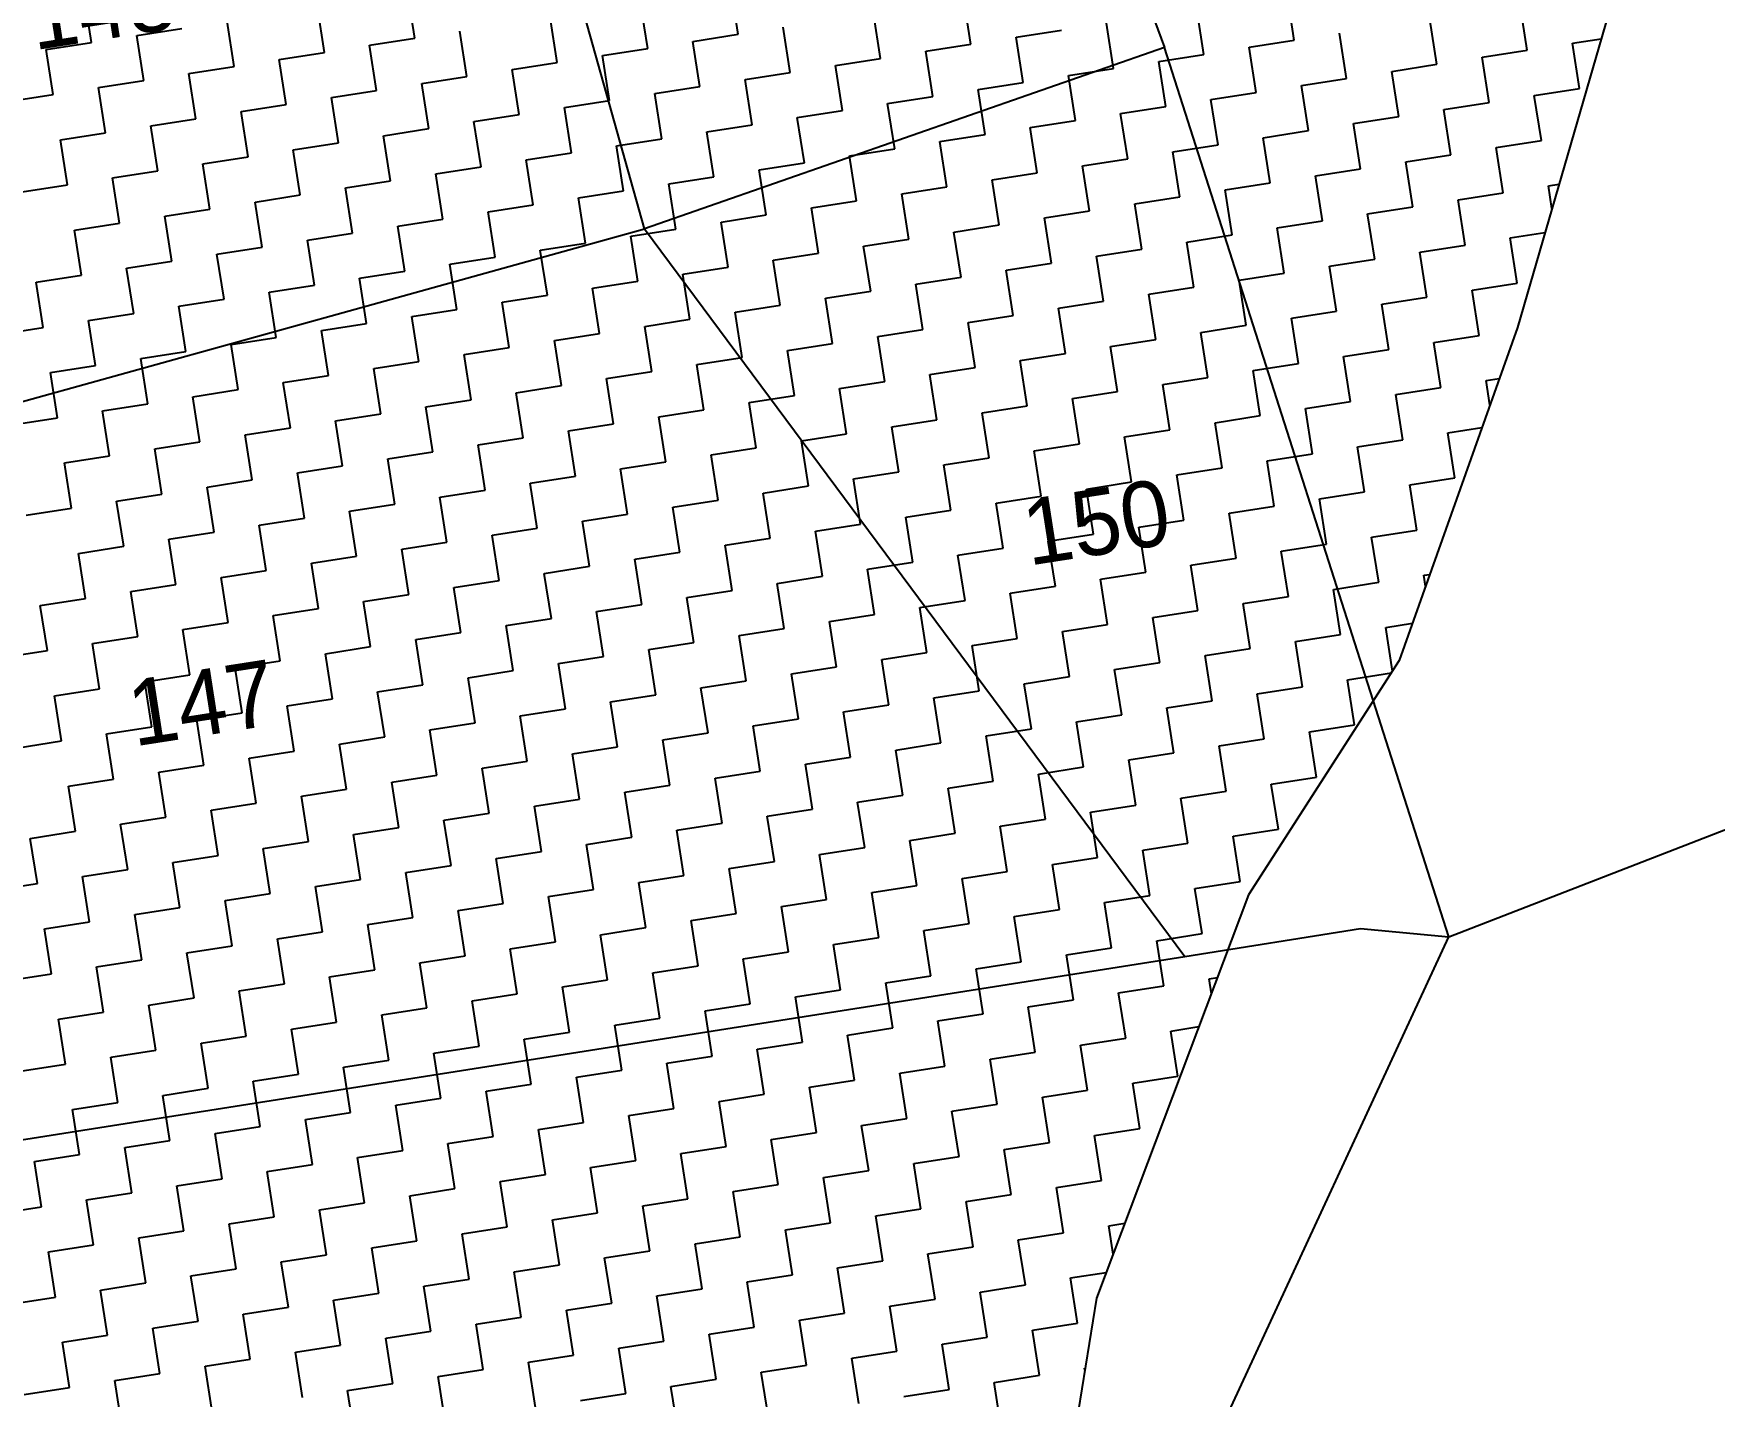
# Model space of a CAD drawing. Header units: metres. Extents: x 288488 to 290462, y 1999122 to 2001536.
# Drawn here: x 289454.1 to 289636.4, y 1999462 to 1999609.9 of the extents above; entities that cross this region are included whole.
import ezdxf
from ezdxf.enums import TextEntityAlignment as Align

# ---------------------------------------------------------------- set-up
doc = ezdxf.new("R2010")
doc.units = ezdxf.units.M
doc.header["$MEASUREMENT"] = 0
for name, color, linetype in [('POLY_HATCH', 12, 'Continuous'), ('POLY_PARCEL', 6, 'Continuous'), ('TEXT_PARCEL', 7, 'Continuous'), ('V_BOUND_LINE', 7, 'Continuous')]:
    doc.layers.add(name, color=color, linetype=linetype)
doc.styles.add('TEXT_MAP', font='')
doc.styles.get('TEXT_MAP').set_extended_font_data('Kruti Dev 050')

msp = doc.modelspace()

# ---------------------------------------------------------------- linework, layer by layer
at = {"layer": 'POLY_HATCH', "linetype": 'Continuous'}
for p, q in [((289530.52, 1999609.82), (289529.75, 1999614.72)), ((289460.38, 1999608.94), (289459.62, 1999613.84)), ((289485.65, 1999607.85), (289484.88, 1999612.75)), ((289495.45, 1999609.38), (289494.68, 1999614.28)), ((289520.71, 1999608.29), (289519.95, 1999613.19)), ((289555.78, 1999608.73), (289555.02, 1999613.63)), ((289590.85, 1999609.17), (289590.09, 1999614.07)), ((289616.12, 1999608.08), (289615.36, 1999612.98)), ((289475.84, 1999606.33), (289475.08, 1999611.23)), ((289510.91, 1999606.77), (289510.15, 1999611.67)), ((289545.98, 1999607.2), (289545.22, 1999612.11)), ((289571.25, 1999606.12), (289570.49, 1999611.02)), ((289581.05, 1999607.64), (289580.29, 1999612.54)), ((289606.32, 1999606.56), (289605.56, 1999611.46)), ((289465.28, 1999609.7), (289470.18, 1999610.46)), ((289466.04, 1999604.8), (289465.28, 1999609.7)), ((289490.55, 1999608.62), (289495.45, 1999609.38)), ((289501.11, 1999605.24), (289500.35, 1999610.14)), ((289525.62, 1999609.05), (289530.52, 1999609.82)), ((289536.18, 1999605.68), (289535.42, 1999610.58)), ((289560.68, 1999609.49), (289565.59, 1999610.26)), ((289561.45, 1999604.59), (289560.68, 1999609.49)), ((289585.95, 1999608.41), (289590.85, 1999609.17)), ((289596.52, 1999605.03), (289595.75, 1999609.93)), ((289621.02, 1999608.84), (289624.14, 1999609.33)), ((289455.48, 1999608.18), (289460.38, 1999608.94)), ((289456.24, 1999603.28), (289455.48, 1999608.18)), ((289480.74, 1999607.09), (289485.65, 1999607.85)), ((289491.31, 1999603.71), (289490.55, 1999608.62)), ((289515.81, 1999607.53), (289520.71, 1999608.29)), ((289516.58, 1999602.63), (289515.81, 1999607.53)), ((289526.38, 1999604.15), (289525.62, 1999609.05)), ((289550.88, 1999607.97), (289555.78, 1999608.73)), ((289551.65, 1999603.07), (289550.88, 1999607.97)), ((289576.15, 1999606.88), (289581.05, 1999607.64)), ((289586.72, 1999603.5), (289585.95, 1999608.41)), ((289611.22, 1999607.32), (289616.12, 1999608.08)), ((289611.98, 1999602.42), (289611.22, 1999607.32)), ((289621.78, 1999603.94), (289621.02, 1999608.84)), ((289470.94, 1999605.56), (289475.84, 1999606.33)), ((289471.71, 1999600.66), (289470.94, 1999605.56)), ((289481.51, 1999602.19), (289480.74, 1999607.09)), ((289506.01, 1999606), (289510.91, 1999606.77)), ((289506.77, 1999601.1), (289506.01, 1999606)), ((289531.28, 1999604.92), (289536.18, 1999605.68)), ((289541.08, 1999606.44), (289545.98, 1999607.2)), ((289541.84, 1999601.54), (289541.08, 1999606.44)), ((289566.35, 1999605.35), (289571.25, 1999606.12)), ((289576.91, 1999601.98), (289576.15, 1999606.88)), ((289601.42, 1999605.79), (289606.32, 1999606.56)), ((289602.18, 1999600.89), (289601.42, 1999605.79)), ((289461.14, 1999604.04), (289466.04, 1999604.8)), ((289461.9, 1999599.14), (289461.14, 1999604.04)), ((289486.41, 1999602.95), (289491.31, 1999603.71)), ((289496.21, 1999604.48), (289501.11, 1999605.24)), ((289496.97, 1999599.58), (289496.21, 1999604.48)), ((289521.48, 1999603.39), (289526.38, 1999604.15)), ((289532.04, 1999600.01), (289531.28, 1999604.92)), ((289556.55, 1999603.83), (289561.45, 1999604.59)), ((289557.31, 1999598.93), (289556.55, 1999603.83)), ((289567.11, 1999600.45), (289566.35, 1999605.35)), ((289591.62, 1999604.27), (289596.52, 1999605.03)), ((289592.38, 1999599.37), (289591.62, 1999604.27)), ((289616.88, 1999603.18), (289621.78, 1999603.94)), ((289451.34, 1999602.51), (289456.24, 1999603.28)), ((289476.61, 1999601.43), (289481.51, 1999602.19)), ((289487.17, 1999598.05), (289486.41, 1999602.95)), ((289511.68, 1999601.86), (289516.58, 1999602.63)), ((289512.44, 1999596.96), (289511.68, 1999601.86)), ((289522.24, 1999598.49), (289521.48, 1999603.39)), ((289546.74, 1999602.3), (289551.65, 1999603.07)), ((289547.51, 1999597.4), (289546.74, 1999602.3)), ((289572.01, 1999601.22), (289576.91, 1999601.98)), ((289581.81, 1999602.74), (289586.72, 1999603.5)), ((289582.58, 1999597.84), (289581.81, 1999602.74)), ((289607.08, 1999601.66), (289611.98, 1999602.42)), ((289617.65, 1999598.28), (289616.88, 1999603.18)), ((289466.8, 1999599.9), (289471.71, 1999600.66)), ((289477.37, 1999596.52), (289476.61, 1999601.43)), ((289501.87, 1999600.34), (289506.77, 1999601.1)), ((289502.64, 1999595.44), (289501.87, 1999600.34)), ((289527.14, 1999599.25), (289532.04, 1999600.01)), ((289536.94, 1999600.78), (289541.84, 1999601.54)), ((289537.71, 1999595.88), (289536.94, 1999600.78)), ((289562.21, 1999599.69), (289567.11, 1999600.45)), ((289572.78, 1999596.32), (289572.01, 1999601.22)), ((289597.28, 1999600.13), (289602.18, 1999600.89)), ((289598.04, 1999595.23), (289597.28, 1999600.13)), ((289607.84, 1999596.75), (289607.08, 1999601.66)), ((289457, 1999598.37), (289461.9, 1999599.14)), ((289457.77, 1999593.47), (289457, 1999598.37)), ((289467.57, 1999595), (289466.8, 1999599.9)), ((289492.07, 1999598.81), (289496.97, 1999599.58)), ((289492.83, 1999593.91), (289492.07, 1999598.81)), ((289517.34, 1999597.73), (289522.24, 1999598.49)), ((289527.9, 1999594.35), (289527.14, 1999599.25)), ((289552.41, 1999598.17), (289557.31, 1999598.93)), ((289553.17, 1999593.26), (289552.41, 1999598.17)), ((289562.97, 1999594.79), (289562.21, 1999599.69)), ((289587.48, 1999598.6), (289592.38, 1999599.37)), ((289588.24, 1999593.7), (289587.48, 1999598.6)), ((289612.75, 1999597.52), (289617.65, 1999598.28)), ((289472.47, 1999595.76), (289477.37, 1999596.52)), ((289482.27, 1999597.29), (289487.17, 1999598.05)), ((289483.03, 1999592.39), (289482.27, 1999597.29)), ((289507.54, 1999596.2), (289512.44, 1999596.96)), ((289518.1, 1999592.83), (289517.34, 1999597.73)), ((289542.61, 1999596.64), (289547.51, 1999597.4)), ((289543.37, 1999591.74), (289542.61, 1999596.64)), ((289577.68, 1999597.08), (289582.58, 1999597.84)), ((289578.44, 1999592.18), (289577.68, 1999597.08)), ((289602.94, 1999595.99), (289607.84, 1999596.75)), ((289613.51, 1999592.62), (289612.75, 1999597.52)), ((289462.67, 1999594.24), (289467.57, 1999595)), ((289473.23, 1999590.86), (289472.47, 1999595.76)), ((289497.74, 1999594.68), (289502.64, 1999595.44)), ((289498.5, 1999589.77), (289497.74, 1999594.68)), ((289508.3, 1999591.3), (289507.54, 1999596.2)), ((289532.81, 1999595.11), (289537.71, 1999595.88)), ((289533.57, 1999590.21), (289532.81, 1999595.11)), ((289558.07, 1999594.03), (289562.97, 1999594.79)), ((289567.87, 1999595.55), (289572.78, 1999596.32)), ((289568.64, 1999590.65), (289567.87, 1999595.55)), ((289593.14, 1999594.47), (289598.04, 1999595.23)), ((289603.71, 1999591.09), (289602.94, 1999595.99)), ((289452.86, 1999592.71), (289457.77, 1999593.47)), ((289463.43, 1999589.34), (289462.67, 1999594.24)), ((289487.93, 1999593.15), (289492.83, 1999593.91)), ((289488.7, 1999588.25), (289487.93, 1999593.15)), ((289513.2, 1999592.06), (289518.1, 1999592.83)), ((289523, 1999593.59), (289527.9, 1999594.35)), ((289523.77, 1999588.69), (289523, 1999593.59)), ((289548.27, 1999592.5), (289553.17, 1999593.26)), ((289558.84, 1999589.13), (289558.07, 1999594.03)), ((289583.34, 1999592.94), (289588.24, 1999593.7)), ((289584.1, 1999588.04), (289583.34, 1999592.94)), ((289593.9, 1999589.57), (289593.14, 1999594.47)), ((289618.41, 1999593.38), (289619.56, 1999593.56)), ((289618.79, 1999590.9), (289618.41, 1999593.38)), ((289468.33, 1999590.1), (289473.23, 1999590.86)), ((289478.13, 1999591.62), (289483.03, 1999592.39)), ((289478.89, 1999586.72), (289478.13, 1999591.62)), ((289503.4, 1999590.54), (289508.3, 1999591.3)), ((289513.96, 1999587.16), (289513.2, 1999592.06)), ((289538.47, 1999590.98), (289543.37, 1999591.74)), ((289539.23, 1999586.08), (289538.47, 1999590.98)), ((289549.03, 1999587.6), (289548.27, 1999592.5)), ((289573.54, 1999591.41), (289578.44, 1999592.18)), ((289574.3, 1999586.51), (289573.54, 1999591.41)), ((289598.81, 1999590.33), (289603.71, 1999591.09)), ((289608.61, 1999591.85), (289613.51, 1999592.62)), ((289609.37, 1999586.95), (289608.61, 1999591.85)), ((289458.53, 1999588.57), (289463.43, 1999589.34)), ((289469.09, 1999585.2), (289468.33, 1999590.1)), ((289493.6, 1999589.01), (289498.5, 1999589.77)), ((289504.16, 1999585.64), (289503.4, 1999590.54)), ((289528.67, 1999589.45), (289533.57, 1999590.21)), ((289529.43, 1999584.55), (289528.67, 1999589.45)), ((289553.93, 1999588.36), (289558.84, 1999589.13)), ((289563.74, 1999589.89), (289568.64, 1999590.65)), ((289564.5, 1999584.99), (289563.74, 1999589.89)), ((289589, 1999588.8), (289593.9, 1999589.57)), ((289599.57, 1999585.43), (289598.81, 1999590.33)), ((289459.29, 1999583.67), (289458.53, 1999588.57)), ((289483.8, 1999587.49), (289488.7, 1999588.25)), ((289484.56, 1999582.59), (289483.8, 1999587.49)), ((289494.36, 1999584.11), (289493.6, 1999589.01)), ((289518.87, 1999587.92), (289523.77, 1999588.69)), ((289519.63, 1999583.02), (289518.87, 1999587.92)), ((289544.13, 1999586.84), (289549.03, 1999587.6)), ((289554.7, 1999583.46), (289553.93, 1999588.36)), ((289579.2, 1999587.28), (289584.1, 1999588.04)), ((289579.96, 1999582.38), (289579.2, 1999587.28)), ((289589.77, 1999583.9), (289589, 1999588.8)), ((289614.27, 1999587.72), (289618.04, 1999588.3)), ((289615.03, 1999582.81), (289614.27, 1999587.72)), ((289473.99, 1999585.96), (289478.89, 1999586.72)), ((289474.76, 1999581.06), (289473.99, 1999585.96)), ((289499.26, 1999584.87), (289504.16, 1999585.64)), ((289509.06, 1999586.4), (289513.96, 1999587.16)), ((289509.83, 1999581.5), (289509.06, 1999586.4)), ((289534.33, 1999585.31), (289539.23, 1999586.08)), ((289544.9, 1999581.94), (289544.13, 1999586.84)), ((289569.4, 1999585.75), (289574.3, 1999586.51)), ((289570.16, 1999580.85), (289569.4, 1999585.75)), ((289594.67, 1999584.66), (289599.57, 1999585.43)), ((289604.47, 1999586.19), (289609.37, 1999586.95)), ((289605.23, 1999581.29), (289604.47, 1999586.19)), ((289454.39, 1999582.91), (289459.29, 1999583.67)), ((289464.19, 1999584.43), (289469.09, 1999585.2)), ((289464.96, 1999579.53), (289464.19, 1999584.43)), ((289489.46, 1999583.35), (289494.36, 1999584.11)), ((289500.02, 1999579.97), (289499.26, 1999584.87)), ((289524.53, 1999583.79), (289529.43, 1999584.55)), ((289525.29, 1999578.89), (289524.53, 1999583.79)), ((289535.09, 1999580.41), (289534.33, 1999585.31)), ((289559.6, 1999584.23), (289564.5, 1999584.99)), ((289560.36, 1999579.32), (289559.6, 1999584.23)), ((289584.87, 1999583.14), (289589.77, 1999583.9)), ((289595.43, 1999579.76), (289594.67, 1999584.66)), ((289455.15, 1999578.01), (289454.39, 1999582.91)), ((289479.66, 1999581.82), (289484.56, 1999582.59)), ((289480.42, 1999576.92), (289479.66, 1999581.82)), ((289490.22, 1999578.45), (289489.46, 1999583.35)), ((289514.73, 1999582.26), (289519.63, 1999583.02)), ((289515.49, 1999577.36), (289514.73, 1999582.26)), ((289539.99, 1999581.17), (289544.9, 1999581.94)), ((289549.8, 1999582.7), (289554.7, 1999583.46)), ((289550.56, 1999577.8), (289549.8, 1999582.7)), ((289575.06, 1999581.61), (289579.96, 1999582.38)), ((289585.63, 1999578.24), (289584.87, 1999583.14)), ((289610.13, 1999582.05), (289615.03, 1999582.81)), ((289610.9, 1999577.15), (289610.13, 1999582.05)), ((289469.86, 1999580.3), (289474.76, 1999581.06)), ((289470.62, 1999575.4), (289469.86, 1999580.3)), ((289495.12, 1999579.21), (289500.02, 1999579.97)), ((289504.93, 1999580.74), (289509.83, 1999581.5)), ((289505.69, 1999575.83), (289504.93, 1999580.74)), ((289530.19, 1999579.65), (289535.09, 1999580.41)), ((289540.76, 1999576.27), (289539.99, 1999581.17)), ((289565.26, 1999580.09), (289570.16, 1999580.85)), ((289566.02, 1999575.19), (289565.26, 1999580.09)), ((289575.83, 1999576.71), (289575.06, 1999581.61)), ((289600.33, 1999580.53), (289605.23, 1999581.29)), ((289601.09, 1999575.63), (289600.33, 1999580.53)), ((289460.05, 1999578.77), (289464.96, 1999579.53)), ((289460.82, 1999573.87), (289460.05, 1999578.77)), ((289485.32, 1999577.68), (289490.22, 1999578.45)), ((289495.89, 1999574.31), (289495.12, 1999579.21)), ((289520.39, 1999578.12), (289525.29, 1999578.89)), ((289521.15, 1999573.22), (289520.39, 1999578.12)), ((289530.96, 1999574.75), (289530.19, 1999579.65)), ((289555.46, 1999578.56), (289560.36, 1999579.32)), ((289556.22, 1999573.66), (289555.46, 1999578.56)), ((289580.73, 1999577.47), (289585.63, 1999578.24)), ((289590.53, 1999579), (289595.43, 1999579.76)), ((289591.29, 1999574.1), (289590.53, 1999579)), ((289450.25, 1999577.25), (289455.15, 1999578.01)), ((289475.52, 1999576.16), (289480.42, 1999576.92)), ((289486.08, 1999572.78), (289485.32, 1999577.68)), ((289510.59, 1999576.6), (289515.49, 1999577.36)), ((289511.35, 1999571.7), (289510.59, 1999576.6)), ((289535.86, 1999575.51), (289540.76, 1999576.27)), ((289545.66, 1999577.04), (289550.56, 1999577.8)), ((289546.42, 1999572.14), (289545.66, 1999577.04)), ((289570.93, 1999575.95), (289575.83, 1999576.71)), ((289581.49, 1999572.57), (289580.73, 1999577.47)), ((289605.99, 1999576.39), (289610.9, 1999577.15)), ((289606.76, 1999571.49), (289605.99, 1999576.39)), ((289465.72, 1999574.63), (289470.62, 1999575.4)), ((289466.48, 1999569.73), (289465.72, 1999574.63)), ((289476.28, 1999571.26), (289475.52, 1999576.16)), ((289500.79, 1999575.07), (289505.69, 1999575.83)), ((289501.55, 1999570.17), (289500.79, 1999575.07)), ((289526.05, 1999573.98), (289530.96, 1999574.75)), ((289536.62, 1999570.61), (289535.86, 1999575.51)), ((289561.12, 1999574.42), (289566.02, 1999575.19)), ((289571.69, 1999571.05), (289570.93, 1999575.95)), ((289596.19, 1999574.86), (289601.09, 1999575.63)), ((289596.96, 1999569.96), (289596.19, 1999574.86)), ((289455.92, 1999573.11), (289460.82, 1999573.87)), ((289456.68, 1999568.21), (289455.92, 1999573.11)), ((289481.18, 1999572.02), (289486.08, 1999572.78)), ((289490.99, 1999573.55), (289495.89, 1999574.31)), ((289491.75, 1999568.65), (289490.99, 1999573.55)), ((289516.25, 1999572.46), (289521.15, 1999573.22)), ((289526.82, 1999569.08), (289526.05, 1999573.98)), ((289551.32, 1999572.9), (289556.22, 1999573.66)), ((289552.08, 1999568), (289551.32, 1999572.9)), ((289561.89, 1999569.52), (289561.12, 1999574.42)), ((289586.39, 1999573.34), (289591.29, 1999574.1)), ((289587.15, 1999568.44), (289586.39, 1999573.34)), ((289471.38, 1999570.49), (289476.28, 1999571.26)), ((289481.95, 1999567.12), (289481.18, 1999572.02)), ((289506.45, 1999570.93), (289511.35, 1999571.7)), ((289507.21, 1999566.03), (289506.45, 1999570.93)), ((289517.02, 1999567.56), (289516.25, 1999572.46)), ((289541.52, 1999571.37), (289546.42, 1999572.14)), ((289542.28, 1999566.47), (289541.52, 1999571.37)), ((289566.79, 1999570.29), (289571.69, 1999571.05)), ((289576.59, 1999571.81), (289581.49, 1999572.57)), ((289577.35, 1999566.91), (289576.59, 1999571.81)), ((289601.86, 1999570.72), (289606.76, 1999571.49)), ((289611.66, 1999572.25), (289613.09, 1999572.47)), ((289612.07, 1999569.6), (289611.66, 1999572.25)), ((289461.58, 1999568.97), (289466.48, 1999569.73)), ((289472.14, 1999565.59), (289471.38, 1999570.49)), ((289496.65, 1999569.41), (289501.55, 1999570.17)), ((289497.41, 1999564.51), (289496.65, 1999569.41)), ((289521.92, 1999568.32), (289526.82, 1999569.08)), ((289531.72, 1999569.85), (289536.62, 1999570.61)), ((289532.48, 1999564.95), (289531.72, 1999569.85)), ((289556.99, 1999568.76), (289561.89, 1999569.52)), ((289567.55, 1999565.38), (289566.79, 1999570.29)), ((289592.05, 1999569.2), (289596.96, 1999569.96)), ((289592.82, 1999564.3), (289592.05, 1999569.2)), ((289602.62, 1999565.82), (289601.86, 1999570.72)), ((289451.78, 1999567.44), (289456.68, 1999568.21)), ((289462.34, 1999564.07), (289461.58, 1999568.97)), ((289486.85, 1999567.88), (289491.75, 1999568.65)), ((289487.61, 1999562.98), (289486.85, 1999567.88)), ((289512.11, 1999566.8), (289517.02, 1999567.56)), ((289522.68, 1999563.42), (289521.92, 1999568.32)), ((289547.18, 1999567.23), (289552.08, 1999568)), ((289547.95, 1999562.33), (289547.18, 1999567.23)), ((289557.75, 1999563.86), (289556.99, 1999568.76)), ((289582.25, 1999567.67), (289587.15, 1999568.44)), ((289583.02, 1999562.77), (289582.25, 1999567.67)), ((289607.52, 1999566.59), (289611.21, 1999567.16)), ((289467.24, 1999564.83), (289472.14, 1999565.59)), ((289477.05, 1999566.36), (289481.95, 1999567.12)), ((289477.81, 1999561.46), (289477.05, 1999566.36)), ((289502.31, 1999565.27), (289507.21, 1999566.03)), ((289512.88, 1999561.89), (289512.11, 1999566.8)), ((289537.38, 1999565.71), (289542.28, 1999566.47)), ((289538.14, 1999560.81), (289537.38, 1999565.71)), ((289562.65, 1999564.62), (289567.55, 1999565.38)), ((289572.45, 1999566.15), (289577.35, 1999566.91)), ((289573.21, 1999561.25), (289572.45, 1999566.15)), ((289597.72, 1999565.06), (289602.62, 1999565.82)), ((289608.28, 1999561.69), (289607.52, 1999566.59)), ((289457.44, 1999563.31), (289462.34, 1999564.07)), ((289468.01, 1999559.93), (289467.24, 1999564.83)), ((289492.51, 1999563.74), (289497.41, 1999564.51)), ((289493.27, 1999558.84), (289492.51, 1999563.74)), ((289503.08, 1999560.37), (289502.31, 1999565.27)), ((289527.58, 1999564.18), (289532.48, 1999564.95)), ((289528.34, 1999559.28), (289527.58, 1999564.18)), ((289552.85, 1999563.1), (289557.75, 1999563.86)), ((289563.41, 1999559.72), (289562.65, 1999564.62)), ((289587.92, 1999563.53), (289592.82, 1999564.3)), ((289588.68, 1999558.63), (289587.92, 1999563.53)), ((289598.48, 1999560.16), (289597.72, 1999565.06)), ((289458.2, 1999558.4), (289457.44, 1999563.31)), ((289482.71, 1999562.22), (289487.61, 1999562.98)), ((289483.47, 1999557.32), (289482.71, 1999562.22)), ((289507.98, 1999561.13), (289512.88, 1999561.89)), ((289517.78, 1999562.66), (289522.68, 1999563.42)), ((289518.54, 1999557.76), (289517.78, 1999562.66)), ((289543.05, 1999561.57), (289547.95, 1999562.33)), ((289553.61, 1999558.2), (289552.85, 1999563.1)), ((289578.11, 1999562.01), (289583.02, 1999562.77)), ((289578.88, 1999557.11), (289578.11, 1999562.01)), ((289463.11, 1999559.17), (289468.01, 1999559.93)), ((289472.91, 1999560.69), (289477.81, 1999561.46)), ((289473.67, 1999555.79), (289472.91, 1999560.69)), ((289498.17, 1999559.61), (289503.08, 1999560.37)), ((289508.74, 1999556.23), (289507.98, 1999561.13)), ((289533.24, 1999560.04), (289538.14, 1999560.81)), ((289534.01, 1999555.14), (289533.24, 1999560.04)), ((289543.81, 1999556.67), (289543.05, 1999561.57)), ((289568.31, 1999560.48), (289573.21, 1999561.25)), ((289569.08, 1999555.58), (289568.31, 1999560.48)), ((289593.58, 1999559.4), (289598.48, 1999560.16)), ((289603.38, 1999560.92), (289608.28, 1999561.69)), ((289604.15, 1999556.02), (289603.38, 1999560.92)), ((289453.3, 1999557.64), (289458.2, 1999558.4)), ((289463.87, 1999554.27), (289463.11, 1999559.17)), ((289488.37, 1999558.08), (289493.27, 1999558.84)), ((289489.14, 1999553.18), (289488.37, 1999558.08)), ((289498.94, 1999554.71), (289498.17, 1999559.61)), ((289523.44, 1999558.52), (289528.34, 1999559.28)), ((289524.2, 1999553.62), (289523.44, 1999558.52)), ((289548.71, 1999557.43), (289553.61, 1999558.2)), ((289558.51, 1999558.96), (289563.41, 1999559.72)), ((289559.27, 1999554.06), (289558.51, 1999558.96)), ((289583.78, 1999557.87), (289588.68, 1999558.63)), ((289594.34, 1999554.5), (289593.58, 1999559.4)), ((289478.57, 1999556.55), (289483.47, 1999557.32)), ((289479.33, 1999551.65), (289478.57, 1999556.55)), ((289503.84, 1999555.47), (289508.74, 1999556.23)), ((289513.64, 1999556.99), (289518.54, 1999557.76)), ((289514.4, 1999552.09), (289513.64, 1999556.99)), ((289538.91, 1999555.91), (289543.81, 1999556.67)), ((289549.47, 1999552.53), (289548.71, 1999557.43)), ((289573.98, 1999556.35), (289578.88, 1999557.11)), ((289574.74, 1999551.44), (289573.98, 1999556.35)), ((289584.54, 1999552.97), (289583.78, 1999557.87)), ((289468.77, 1999555.03), (289473.67, 1999555.79)), ((289469.53, 1999550.13), (289468.77, 1999555.03)), ((289494.04, 1999553.94), (289498.94, 1999554.71)), ((289504.6, 1999550.57), (289503.84, 1999555.47)), ((289529.11, 1999554.38), (289534.01, 1999555.14)), ((289539.67, 1999551.01), (289538.91, 1999555.91)), ((289564.17, 1999554.82), (289569.08, 1999555.58)), ((289564.94, 1999549.92), (289564.17, 1999554.82)), ((289589.44, 1999553.73), (289594.34, 1999554.5)), ((289599.24, 1999555.26), (289604.15, 1999556.02)), ((289600.01, 1999550.36), (289599.24, 1999555.26)), ((289458.97, 1999553.5), (289463.87, 1999554.27)), ((289459.73, 1999548.6), (289458.97, 1999553.5)), ((289484.23, 1999552.42), (289489.14, 1999553.18)), ((289494.8, 1999549.04), (289494.04, 1999553.94)), ((289519.3, 1999552.86), (289524.2, 1999553.62)), ((289520.07, 1999547.95), (289519.3, 1999552.86)), ((289529.87, 1999549.48), (289529.11, 1999554.38)), ((289554.37, 1999553.29), (289559.27, 1999554.06)), ((289555.14, 1999548.39), (289554.37, 1999553.29)), ((289579.64, 1999552.21), (289584.54, 1999552.97)), ((289590.21, 1999548.83), (289589.44, 1999553.73)), ((289474.43, 1999550.89), (289479.33, 1999551.65)), ((289475.2, 1999545.99), (289474.43, 1999550.89)), ((289485, 1999547.52), (289484.23, 1999552.42)), ((289509.5, 1999551.33), (289514.4, 1999552.09)), ((289510.26, 1999546.43), (289509.5, 1999551.33)), ((289534.77, 1999550.24), (289539.67, 1999551.01)), ((289544.57, 1999551.77), (289549.47, 1999552.53)), ((289545.33, 1999546.87), (289544.57, 1999551.77)), ((289569.84, 1999550.68), (289574.74, 1999551.44)), ((289580.4, 1999547.31), (289579.64, 1999552.21)), ((289604.91, 1999551.12), (289605.55, 1999551.22)), ((289605.09, 1999549.92), (289604.91, 1999551.12)), ((289464.63, 1999549.37), (289469.53, 1999550.13)), ((289465.39, 1999544.46), (289464.63, 1999549.37)), ((289489.9, 1999548.28), (289494.8, 1999549.04)), ((289499.7, 1999549.8), (289504.6, 1999550.57)), ((289500.46, 1999544.9), (289499.7, 1999549.8)), ((289524.97, 1999548.72), (289529.87, 1999549.48)), ((289535.53, 1999545.34), (289534.77, 1999550.24)), ((289560.04, 1999549.16), (289564.94, 1999549.92)), ((289560.8, 1999544.26), (289560.04, 1999549.16)), ((289570.6, 1999545.78), (289569.84, 1999550.68)), ((289595.11, 1999549.59), (289600.01, 1999550.36)), ((289595.87, 1999544.69), (289595.11, 1999549.59)), ((289454.83, 1999547.84), (289459.73, 1999548.6)), ((289455.59, 1999542.94), (289454.83, 1999547.84)), ((289480.1, 1999546.75), (289485, 1999547.52)), ((289490.66, 1999543.38), (289489.9, 1999548.28)), ((289515.17, 1999547.19), (289520.07, 1999547.95)), ((289515.93, 1999542.29), (289515.17, 1999547.19)), ((289525.73, 1999543.82), (289524.97, 1999548.72)), ((289550.23, 1999547.63), (289555.14, 1999548.39)), ((289551, 1999542.73), (289550.23, 1999547.63)), ((289575.5, 1999546.54), (289580.4, 1999547.31)), ((289585.3, 1999548.07), (289590.21, 1999548.83)), ((289586.07, 1999543.17), (289585.3, 1999548.07)), ((289470.29, 1999545.23), (289475.2, 1999545.99)), ((289480.86, 1999541.85), (289480.1, 1999546.75)), ((289505.36, 1999545.67), (289510.26, 1999546.43)), ((289506.13, 1999540.77), (289505.36, 1999545.67)), ((289530.63, 1999544.58), (289535.53, 1999545.34)), ((289540.43, 1999546.1), (289545.33, 1999546.87)), ((289541.2, 1999541.2), (289540.43, 1999546.1)), ((289565.7, 1999545.02), (289570.6, 1999545.78)), ((289576.27, 1999541.64), (289575.5, 1999546.54)), ((289600.77, 1999545.46), (289603.67, 1999545.91)), ((289601.51, 1999540.73), (289600.77, 1999545.46)), ((289460.49, 1999543.7), (289465.39, 1999544.46)), ((289461.26, 1999538.8), (289460.49, 1999543.7)), ((289471.06, 1999540.33), (289470.29, 1999545.23)), ((289495.56, 1999544.14), (289500.46, 1999544.9)), ((289496.32, 1999539.24), (289495.56, 1999544.14)), ((289520.83, 1999543.05), (289525.73, 1999543.82)), ((289531.39, 1999539.68), (289530.63, 1999544.58)), ((289555.9, 1999543.49), (289560.8, 1999544.26)), ((289556.66, 1999538.59), (289555.9, 1999543.49)), ((289566.46, 1999540.12), (289565.7, 1999545.02)), ((289590.97, 1999543.93), (289595.87, 1999544.69)), ((289591.73, 1999539.03), (289590.97, 1999543.93)), ((289450.69, 1999542.18), (289455.59, 1999542.94)), ((289475.96, 1999541.09), (289480.86, 1999541.85)), ((289485.76, 1999542.61), (289490.66, 1999543.38)), ((289486.52, 1999537.71), (289485.76, 1999542.61)), ((289511.03, 1999541.53), (289515.93, 1999542.29)), ((289521.59, 1999538.15), (289520.83, 1999543.05)), ((289546.1, 1999541.97), (289551, 1999542.73)), ((289546.86, 1999537.07), (289546.1, 1999541.97)), ((289571.36, 1999540.88), (289576.27, 1999541.64)), ((289581.17, 1999542.41), (289586.07, 1999543.17)), ((289581.93, 1999537.5), (289581.17, 1999542.41)), ((289466.16, 1999539.56), (289471.06, 1999540.33)), ((289476.72, 1999536.19), (289475.96, 1999541.09)), ((289501.23, 1999540), (289506.13, 1999540.77)), ((289501.99, 1999535.1), (289501.23, 1999540)), ((289511.79, 1999536.63), (289511.03, 1999541.53)), ((289536.3, 1999540.44), (289541.2, 1999541.2)), ((289537.06, 1999535.54), (289536.3, 1999540.44)), ((289561.56, 1999539.35), (289566.46, 1999540.12)), ((289572.13, 1999535.98), (289571.36, 1999540.88)), ((289596.63, 1999539.79), (289601.38, 1999540.53)), ((289456.35, 1999538.04), (289461.26, 1999538.8)), ((289457.12, 1999533.14), (289456.35, 1999538.04)), ((289466.92, 1999534.66), (289466.16, 1999539.56)), ((289491.42, 1999538.48), (289496.32, 1999539.24)), ((289492.19, 1999533.58), (289491.42, 1999538.48)), ((289516.69, 1999537.39), (289521.59, 1999538.15)), ((289526.49, 1999538.92), (289531.39, 1999539.68)), ((289527.26, 1999534.01), (289526.49, 1999538.92)), ((289551.76, 1999537.83), (289556.66, 1999538.59)), ((289562.33, 1999534.45), (289561.56, 1999539.35)), ((289586.83, 1999538.27), (289591.73, 1999539.03)), ((289587.59, 1999533.37), (289586.83, 1999538.27)), ((289597.39, 1999534.89), (289596.63, 1999539.79)), ((289471.82, 1999535.43), (289476.72, 1999536.19)), ((289481.62, 1999536.95), (289486.52, 1999537.71)), ((289482.38, 1999532.05), (289481.62, 1999536.95)), ((289506.89, 1999535.86), (289511.79, 1999536.63)), ((289517.45, 1999532.49), (289516.69, 1999537.39)), ((289541.96, 1999536.3), (289546.86, 1999537.07)), ((289542.72, 1999531.4), (289541.96, 1999536.3)), ((289552.52, 1999532.93), (289551.76, 1999537.83)), ((289577.03, 1999536.74), (289581.93, 1999537.5)), ((289577.79, 1999531.84), (289577.03, 1999536.74)), ((289462.02, 1999533.9), (289466.92, 1999534.66)), ((289472.58, 1999530.52), (289471.82, 1999535.43)), ((289497.09, 1999534.34), (289501.99, 1999535.1)), ((289497.85, 1999529.44), (289497.09, 1999534.34)), ((289507.65, 1999530.96), (289506.89, 1999535.86)), ((289532.16, 1999534.78), (289537.06, 1999535.54)), ((289532.92, 1999529.88), (289532.16, 1999534.78)), ((289557.42, 1999533.69), (289562.33, 1999534.45)), ((289567.23, 1999535.22), (289572.13, 1999535.98)), ((289567.99, 1999530.32), (289567.23, 1999535.22)), ((289592.49, 1999534.13), (289597.39, 1999534.89)), ((289452.22, 1999532.37), (289457.12, 1999533.14)), ((289462.78, 1999529), (289462.02, 1999533.9)), ((289487.29, 1999532.81), (289492.19, 1999533.58)), ((289488.05, 1999527.91), (289487.29, 1999532.81)), ((289522.36, 1999533.25), (289527.26, 1999534.01)), ((289523.12, 1999528.35), (289522.36, 1999533.25)), ((289547.62, 1999532.16), (289552.52, 1999532.93)), ((289558.19, 1999528.79), (289557.42, 1999533.69)), ((289582.69, 1999532.6), (289587.59, 1999533.37)), ((289583.45, 1999527.7), (289582.69, 1999532.6)), ((289593.26, 1999529.23), (289592.49, 1999534.13)), ((289477.48, 1999531.29), (289482.38, 1999532.05)), ((289478.25, 1999526.39), (289477.48, 1999531.29)), ((289502.75, 1999530.2), (289507.65, 1999530.96)), ((289512.55, 1999531.73), (289517.45, 1999532.49)), ((289513.32, 1999526.83), (289512.55, 1999531.73)), ((289537.82, 1999530.64), (289542.72, 1999531.4)), ((289548.39, 1999527.26), (289547.62, 1999532.16)), ((289572.89, 1999531.08), (289577.79, 1999531.84)), ((289573.65, 1999526.18), (289572.89, 1999531.08)), ((289457.88, 1999528.24), (289462.78, 1999529)), ((289467.68, 1999529.76), (289472.58, 1999530.52)), ((289468.45, 1999524.86), (289467.68, 1999529.76)), ((289492.95, 1999528.67), (289497.85, 1999529.44)), ((289503.51, 1999525.3), (289502.75, 1999530.2)), ((289528.02, 1999529.11), (289532.92, 1999529.88)), ((289528.78, 1999524.21), (289528.02, 1999529.11)), ((289538.58, 1999525.74), (289537.82, 1999530.64)), ((289563.09, 1999529.55), (289567.99, 1999530.32)), ((289563.85, 1999524.65), (289563.09, 1999529.55)), ((289588.36, 1999528.47), (289593.26, 1999529.23)), ((289458.64, 1999523.34), (289457.88, 1999528.24)), ((289483.15, 1999527.15), (289488.05, 1999527.91)), ((289483.91, 1999522.25), (289483.15, 1999527.15)), ((289493.71, 1999523.77), (289492.95, 1999528.67)), ((289518.22, 1999527.59), (289523.12, 1999528.35)), ((289518.98, 1999522.69), (289518.22, 1999527.59)), ((289543.48, 1999526.5), (289548.39, 1999527.26)), ((289553.29, 1999528.03), (289558.19, 1999528.79)), ((289554.05, 1999523.13), (289553.29, 1999528.03)), ((289578.55, 1999526.94), (289583.45, 1999527.7)), ((289589.12, 1999523.56), (289588.36, 1999528.47)), ((289473.35, 1999525.62), (289478.25, 1999526.39)), ((289474.11, 1999520.72), (289473.35, 1999525.62)), ((289498.61, 1999524.54), (289503.51, 1999525.3)), ((289508.42, 1999526.06), (289513.32, 1999526.83)), ((289509.18, 1999521.16), (289508.42, 1999526.06)), ((289533.68, 1999524.98), (289538.58, 1999525.74)), ((289544.25, 1999521.6), (289543.48, 1999526.5)), ((289568.75, 1999525.41), (289573.65, 1999526.18)), ((289569.51, 1999520.51), (289568.75, 1999525.41)), ((289579.32, 1999522.04), (289578.55, 1999526.94)), ((289463.54, 1999524.1), (289468.45, 1999524.86)), ((289464.31, 1999519.2), (289463.54, 1999524.1)), ((289488.81, 1999523.01), (289493.71, 1999523.77)), ((289499.38, 1999519.64), (289498.61, 1999524.54)), ((289523.88, 1999523.45), (289528.78, 1999524.21)), ((289524.64, 1999518.55), (289523.88, 1999523.45)), ((289534.45, 1999520.07), (289533.68, 1999524.98)), ((289558.95, 1999523.89), (289563.85, 1999524.65)), ((289559.71, 1999518.99), (289558.95, 1999523.89)), ((289584.22, 1999522.8), (289589.12, 1999523.56)), ((289453.74, 1999522.57), (289458.64, 1999523.34)), ((289454.51, 1999517.67), (289453.74, 1999522.57)), ((289479.01, 1999521.49), (289483.91, 1999522.25)), ((289489.57, 1999518.11), (289488.81, 1999523.01)), ((289514.08, 1999521.92), (289518.98, 1999522.69)), ((289514.84, 1999517.02), (289514.08, 1999521.92)), ((289539.35, 1999520.84), (289544.25, 1999521.6)), ((289549.15, 1999522.36), (289554.05, 1999523.13)), ((289549.91, 1999517.46), (289549.15, 1999522.36)), ((289574.42, 1999521.28), (289579.32, 1999522.04)), ((289584.98, 1999517.9), (289584.22, 1999522.8)), ((289469.21, 1999519.96), (289474.11, 1999520.72)), ((289469.97, 1999515.06), (289469.21, 1999519.96)), ((289479.77, 1999516.58), (289479.01, 1999521.49)), ((289504.28, 1999520.4), (289509.18, 1999521.16)), ((289505.04, 1999515.5), (289504.28, 1999520.4)), ((289529.54, 1999519.31), (289534.45, 1999520.07)), ((289540.11, 1999515.94), (289539.35, 1999520.84)), ((289564.61, 1999519.75), (289569.51, 1999520.51)), ((289575.18, 1999516.38), (289574.42, 1999521.28)), ((289459.41, 1999518.43), (289464.31, 1999519.2)), ((289460.17, 1999513.53), (289459.41, 1999518.43)), ((289484.67, 1999517.35), (289489.57, 1999518.11)), ((289494.48, 1999518.87), (289499.38, 1999519.64)), ((289495.24, 1999513.97), (289494.48, 1999518.87)), ((289519.74, 1999517.79), (289524.64, 1999518.55)), ((289530.31, 1999514.41), (289529.54, 1999519.31)), ((289554.81, 1999518.23), (289559.71, 1999518.99)), ((289555.57, 1999513.32), (289554.81, 1999518.23)), ((289565.38, 1999514.85), (289564.61, 1999519.75)), ((289449.6, 1999516.91), (289454.51, 1999517.67)), ((289474.87, 1999515.82), (289479.77, 1999516.58)), ((289485.44, 1999512.45), (289484.67, 1999517.35)), ((289509.94, 1999516.26), (289514.84, 1999517.02)), ((289510.7, 1999511.36), (289509.94, 1999516.26)), ((289520.51, 1999512.89), (289519.74, 1999517.79)), ((289545.01, 1999516.7), (289549.91, 1999517.46)), ((289545.77, 1999511.8), (289545.01, 1999516.7)), ((289570.28, 1999515.61), (289575.18, 1999516.38)), ((289580.08, 1999517.14), (289584.98, 1999517.9)), ((289580.84, 1999512.24), (289580.08, 1999517.14)), ((289465.07, 1999514.3), (289469.97, 1999515.06)), ((289465.83, 1999509.4), (289465.07, 1999514.3)), ((289475.63, 1999510.92), (289474.87, 1999515.82)), ((289500.14, 1999514.74), (289505.04, 1999515.5)), ((289500.9, 1999509.83), (289500.14, 1999514.74)), ((289525.41, 1999513.65), (289530.31, 1999514.41)), ((289535.21, 1999515.17), (289540.11, 1999515.94)), ((289535.97, 1999510.27), (289535.21, 1999515.17)), ((289560.48, 1999514.09), (289565.38, 1999514.85)), ((289571.04, 1999510.71), (289570.28, 1999515.61)), ((289455.27, 1999512.77), (289460.17, 1999513.53)), ((289456.03, 1999507.87), (289455.27, 1999512.77)), ((289490.34, 1999513.21), (289495.24, 1999513.97)), ((289491.1, 1999508.31), (289490.34, 1999513.21)), ((289515.6, 1999512.12), (289520.51, 1999512.89)), ((289526.17, 1999508.75), (289525.41, 1999513.65)), ((289550.67, 1999512.56), (289555.57, 1999513.32)), ((289551.44, 1999507.66), (289550.67, 1999512.56)), ((289561.24, 1999509.19), (289560.48, 1999514.09)), ((289470.73, 1999510.16), (289475.63, 1999510.92)), ((289480.54, 1999511.68), (289485.44, 1999512.45)), ((289481.3, 1999506.78), (289480.54, 1999511.68)), ((289505.8, 1999510.6), (289510.7, 1999511.36)), ((289516.37, 1999507.22), (289515.6, 1999512.12)), ((289540.87, 1999511.04), (289545.77, 1999511.8)), ((289541.63, 1999506.13), (289540.87, 1999511.04)), ((289566.14, 1999509.95), (289571.04, 1999510.71)), ((289575.94, 1999511.47), (289580.84, 1999512.24)), ((289576.7, 1999506.57), (289575.94, 1999511.47)), ((289460.93, 1999508.63), (289465.83, 1999509.4)), ((289471.5, 1999505.26), (289470.73, 1999510.16)), ((289496, 1999509.07), (289500.9, 1999509.83)), ((289496.76, 1999504.17), (289496, 1999509.07)), ((289506.57, 1999505.7), (289505.8, 1999510.6)), ((289531.07, 1999509.51), (289535.97, 1999510.27)), ((289531.83, 1999504.61), (289531.07, 1999509.51)), ((289556.34, 1999508.42), (289561.24, 1999509.19)), ((289566.9, 1999505.05), (289566.14, 1999509.95)), ((289451.13, 1999507.11), (289456.03, 1999507.87)), ((289461.69, 1999503.73), (289460.93, 1999508.63)), ((289486.2, 1999507.55), (289491.1, 1999508.31)), ((289486.96, 1999502.64), (289486.2, 1999507.55)), ((289511.47, 1999506.46), (289516.37, 1999507.22)), ((289521.27, 1999507.98), (289526.17, 1999508.75)), ((289522.03, 1999503.08), (289521.27, 1999507.98)), ((289546.54, 1999506.9), (289551.44, 1999507.66)), ((289557.1, 1999503.52), (289556.34, 1999508.42)), ((289581.6, 1999507.34), (289582.52, 1999507.48)), ((289581.86, 1999505.72), (289581.6, 1999507.34)), ((289466.6, 1999504.49), (289471.5, 1999505.26)), ((289476.4, 1999506.02), (289481.3, 1999506.78)), ((289477.16, 1999501.12), (289476.4, 1999506.02)), ((289501.66, 1999504.93), (289506.57, 1999505.7)), ((289512.23, 1999501.56), (289511.47, 1999506.46)), ((289536.73, 1999505.37), (289541.63, 1999506.13)), ((289537.5, 1999500.47), (289536.73, 1999505.37)), ((289547.3, 1999502), (289546.54, 1999506.9)), ((289571.8, 1999505.81), (289576.7, 1999506.57)), ((289572.57, 1999500.91), (289571.8, 1999505.81)), ((289456.79, 1999502.97), (289461.69, 1999503.73)), ((289467.36, 1999499.59), (289466.6, 1999504.49)), ((289491.86, 1999503.41), (289496.76, 1999504.17)), ((289492.63, 1999498.51), (289491.86, 1999503.41)), ((289502.43, 1999500.03), (289501.66, 1999504.93)), ((289526.93, 1999503.85), (289531.83, 1999504.61)), ((289527.69, 1999498.95), (289526.93, 1999503.85)), ((289552.2, 1999502.76), (289557.1, 1999503.52)), ((289562, 1999504.29), (289566.9, 1999505.05)), ((289562.76, 1999499.38), (289562, 1999504.29)), ((289457.56, 1999498.07), (289456.79, 1999502.97)), ((289482.06, 1999501.88), (289486.96, 1999502.64)), ((289482.82, 1999496.98), (289482.06, 1999501.88)), ((289507.33, 1999500.8), (289512.23, 1999501.56)), ((289517.13, 1999502.32), (289522.03, 1999503.08)), ((289517.89, 1999497.42), (289517.13, 1999502.32)), ((289542.4, 1999501.23), (289547.3, 1999502)), ((289552.96, 1999497.86), (289552.2, 1999502.76)), ((289577.47, 1999501.67), (289580.51, 1999502.15)), ((289578.23, 1999496.77), (289577.47, 1999501.67)), ((289472.26, 1999500.36), (289477.16, 1999501.12)), ((289473.02, 1999495.46), (289472.26, 1999500.36)), ((289497.53, 1999499.27), (289502.43, 1999500.03)), ((289508.09, 1999495.89), (289507.33, 1999500.8)), ((289532.6, 1999499.71), (289537.5, 1999500.47)), ((289533.36, 1999494.81), (289532.6, 1999499.71)), ((289543.16, 1999496.33), (289542.4, 1999501.23)), ((289567.66, 1999500.15), (289572.57, 1999500.91)), ((289568.43, 1999495.25), (289567.66, 1999500.15)), ((289452.66, 1999497.31), (289457.56, 1999498.07)), ((289462.46, 1999498.83), (289467.36, 1999499.59)), ((289463.22, 1999493.93), (289462.46, 1999498.83)), ((289487.72, 1999497.74), (289492.63, 1999498.51)), ((289498.29, 1999494.37), (289497.53, 1999499.27)), ((289522.79, 1999498.18), (289527.69, 1999498.95)), ((289523.56, 1999493.28), (289522.79, 1999498.18)), ((289557.86, 1999498.62), (289562.76, 1999499.38)), ((289558.63, 1999493.72), (289557.86, 1999498.62)), ((289477.92, 1999496.22), (289482.82, 1999496.98)), ((289478.69, 1999491.32), (289477.92, 1999496.22)), ((289488.49, 1999492.84), (289487.72, 1999497.74)), ((289512.99, 1999496.66), (289517.89, 1999497.42)), ((289513.75, 1999491.76), (289512.99, 1999496.66)), ((289538.26, 1999495.57), (289543.16, 1999496.33)), ((289548.06, 1999497.1), (289552.96, 1999497.86)), ((289548.82, 1999492.19), (289548.06, 1999497.1)), ((289573.33, 1999496.01), (289578.23, 1999496.77)), ((289468.12, 1999494.69), (289473.02, 1999495.46)), ((289468.88, 1999489.79), (289468.12, 1999494.69)), ((289493.39, 1999493.61), (289498.29, 1999494.37)), ((289503.19, 1999495.13), (289508.09, 1999495.89)), ((289503.95, 1999490.23), (289503.19, 1999495.13)), ((289528.46, 1999494.04), (289533.36, 1999494.81)), ((289539.02, 1999490.67), (289538.26, 1999495.57)), ((289563.53, 1999494.48), (289568.43, 1999495.25)), ((289564.29, 1999489.58), (289563.53, 1999494.48)), ((289574.09, 1999491.11), (289573.33, 1999496.01)), ((289458.32, 1999493.17), (289463.22, 1999493.93)), ((289459.08, 1999488.27), (289458.32, 1999493.17)), ((289483.59, 1999492.08), (289488.49, 1999492.84)), ((289494.15, 1999488.7), (289493.39, 1999493.61)), ((289518.66, 1999492.52), (289523.56, 1999493.28)), ((289519.42, 1999487.62), (289518.66, 1999492.52)), ((289529.22, 1999489.14), (289528.46, 1999494.04)), ((289553.72, 1999492.96), (289558.63, 1999493.72)), ((289554.49, 1999488.06), (289553.72, 1999492.96)), ((289473.78, 1999490.55), (289478.69, 1999491.32)), ((289484.35, 1999487.18), (289483.59, 1999492.08)), ((289508.85, 1999490.99), (289513.75, 1999491.76)), ((289509.62, 1999486.09), (289508.85, 1999490.99)), ((289534.12, 1999489.91), (289539.02, 1999490.67)), ((289543.92, 1999491.43), (289548.82, 1999492.19)), ((289544.69, 1999486.53), (289543.92, 1999491.43)), ((289569.19, 1999490.35), (289574.09, 1999491.11)), ((289463.98, 1999489.03), (289468.88, 1999489.79)), ((289464.75, 1999484.13), (289463.98, 1999489.03)), ((289474.55, 1999485.65), (289473.78, 1999490.55)), ((289499.05, 1999489.47), (289503.95, 1999490.23)), ((289499.81, 1999484.57), (289499.05, 1999489.47)), ((289524.32, 1999488.38), (289529.22, 1999489.14)), ((289534.88, 1999485.01), (289534.12, 1999489.91)), ((289559.39, 1999488.82), (289564.29, 1999489.58)), ((289560.15, 1999483.92), (289559.39, 1999488.82)), ((289569.95, 1999485.44), (289569.19, 1999490.35)), ((289454.18, 1999487.5), (289459.08, 1999488.27)), ((289454.94, 1999482.6), (289454.18, 1999487.5)), ((289479.45, 1999486.42), (289484.35, 1999487.18)), ((289489.25, 1999487.94), (289494.15, 1999488.7)), ((289490.01, 1999483.04), (289489.25, 1999487.94)), ((289514.52, 1999486.86), (289519.42, 1999487.62)), ((289525.08, 1999483.48), (289524.32, 1999488.38)), ((289549.59, 1999487.29), (289554.49, 1999488.06)), ((289550.35, 1999482.39), (289549.59, 1999487.29)), ((289469.65, 1999484.89), (289474.55, 1999485.65)), ((289480.21, 1999481.52), (289479.45, 1999486.42)), ((289504.72, 1999485.33), (289509.62, 1999486.09)), ((289505.48, 1999480.43), (289504.72, 1999485.33)), ((289515.28, 1999481.95), (289514.52, 1999486.86)), ((289539.79, 1999485.77), (289544.69, 1999486.53)), ((289540.55, 1999480.87), (289539.79, 1999485.77)), ((289565.05, 1999484.68), (289569.95, 1999485.44)), ((289459.84, 1999483.37), (289464.75, 1999484.13)), ((289460.61, 1999478.46), (289459.84, 1999483.37)), ((289470.41, 1999479.99), (289469.65, 1999484.89)), ((289494.91, 1999483.8), (289499.81, 1999484.57)), ((289495.68, 1999478.9), (289494.91, 1999483.8)), ((289520.18, 1999482.72), (289525.08, 1999483.48)), ((289529.98, 1999484.24), (289534.88, 1999485.01)), ((289530.75, 1999479.34), (289529.98, 1999484.24)), ((289555.25, 1999483.16), (289560.15, 1999483.92)), ((289565.82, 1999479.78), (289565.05, 1999484.68)), ((289450.04, 1999481.84), (289454.94, 1999482.6)), ((289475.31, 1999480.75), (289480.21, 1999481.52)), ((289485.11, 1999482.28), (289490.01, 1999483.04)), ((289485.88, 1999477.38), (289485.11, 1999482.28)), ((289510.38, 1999481.19), (289515.28, 1999481.95)), ((289520.94, 1999477.82), (289520.18, 1999482.72)), ((289545.45, 1999481.63), (289550.35, 1999482.39)), ((289546.21, 1999476.73), (289545.45, 1999481.63)), ((289556.01, 1999478.25), (289555.25, 1999483.16)), ((289465.51, 1999479.23), (289470.41, 1999479.99)), ((289476.07, 1999475.85), (289475.31, 1999480.75)), ((289500.58, 1999479.67), (289505.48, 1999480.43)), ((289501.34, 1999474.76), (289500.58, 1999479.67)), ((289511.14, 1999476.29), (289510.38, 1999481.19)), ((289535.65, 1999480.1), (289540.55, 1999480.87)), ((289536.41, 1999475.2), (289535.65, 1999480.1)), ((289560.91, 1999479.02), (289565.82, 1999479.78)), ((289570.72, 1999480.54), (289572.46, 1999480.82)), ((289571.2, 1999477.46), (289570.72, 1999480.54)), ((289455.71, 1999477.7), (289460.61, 1999478.46)), ((289466.27, 1999474.33), (289465.51, 1999479.23)), ((289490.78, 1999478.14), (289495.68, 1999478.9)), ((289491.54, 1999473.24), (289490.78, 1999478.14)), ((289525.85, 1999478.58), (289530.75, 1999479.34)), ((289526.61, 1999473.68), (289525.85, 1999478.58)), ((289551.11, 1999477.49), (289556.01, 1999478.25)), ((289561.68, 1999474.12), (289560.91, 1999479.02)), ((289456.47, 1999472.8), (289455.71, 1999477.7)), ((289480.97, 1999476.61), (289485.88, 1999477.38)), ((289481.74, 1999471.71), (289480.97, 1999476.61)), ((289506.24, 1999475.53), (289511.14, 1999476.29)), ((289516.04, 1999477.05), (289520.94, 1999477.82)), ((289516.81, 1999472.15), (289516.04, 1999477.05)), ((289541.31, 1999475.97), (289546.21, 1999476.73)), ((289551.88, 1999472.59), (289551.11, 1999477.49)), ((289461.37, 1999473.56), (289466.27, 1999474.33)), ((289471.17, 1999475.09), (289476.07, 1999475.85)), ((289471.94, 1999470.19), (289471.17, 1999475.09)), ((289496.44, 1999474), (289501.34, 1999474.76)), ((289507, 1999470.63), (289506.24, 1999475.53)), ((289531.51, 1999474.44), (289536.41, 1999475.2)), ((289532.27, 1999469.54), (289531.51, 1999474.44)), ((289542.07, 1999471.07), (289541.31, 1999475.97)), ((289566.58, 1999474.88), (289570.45, 1999475.48)), ((289567.34, 1999469.98), (289566.58, 1999474.88)), ((289451.57, 1999472.04), (289456.47, 1999472.8)), ((289462.13, 1999468.66), (289461.37, 1999473.56)), ((289486.64, 1999472.48), (289491.54, 1999473.24)), ((289487.4, 1999467.58), (289486.64, 1999472.48)), ((289497.2, 1999469.1), (289496.44, 1999474)), ((289521.71, 1999472.92), (289526.61, 1999473.68)), ((289522.47, 1999468.01), (289521.71, 1999472.92)), ((289546.97, 1999471.83), (289551.88, 1999472.59)), ((289556.78, 1999473.35), (289561.68, 1999474.12)), ((289557.54, 1999468.45), (289556.78, 1999473.35)), ((289476.84, 1999470.95), (289481.74, 1999471.71)), ((289477.6, 1999466.05), (289476.84, 1999470.95)), ((289502.1, 1999469.86), (289507, 1999470.63)), ((289511.91, 1999471.39), (289516.81, 1999472.15)), ((289512.67, 1999466.49), (289511.91, 1999471.39)), ((289537.17, 1999470.3), (289542.07, 1999471.07)), ((289547.74, 1999466.93), (289546.97, 1999471.83)), ((289467.03, 1999469.43), (289471.94, 1999470.19)), ((289467.8, 1999464.52), (289467.03, 1999469.43)), ((289492.3, 1999468.34), (289497.2, 1999469.1)), ((289502.87, 1999464.96), (289502.1, 1999469.86)), ((289527.37, 1999468.78), (289532.27, 1999469.54)), ((289528.13, 1999463.88), (289527.37, 1999468.78)), ((289537.94, 1999465.4), (289537.17, 1999470.3)), ((289562.44, 1999469.22), (289567.34, 1999469.98)), ((289563.2, 1999464.32), (289562.44, 1999469.22)), ((289457.23, 1999467.9), (289462.13, 1999468.66)), ((289458, 1999463), (289457.23, 1999467.9)), ((289482.5, 1999466.81), (289487.4, 1999467.58)), ((289493.06, 1999463.44), (289492.3, 1999468.34)), ((289517.57, 1999467.25), (289522.47, 1999468.01)), ((289518.33, 1999462.35), (289517.57, 1999467.25)), ((289542.84, 1999466.16), (289547.74, 1999466.93)), ((289552.64, 1999467.69), (289557.54, 1999468.45)), ((289553.4, 1999462.79), (289552.64, 1999467.69)), ((289472.7, 1999465.29), (289477.6, 1999466.05)), ((289473.46, 1999460.39), (289472.7, 1999465.29)), ((289483.26, 1999461.91), (289482.5, 1999466.81)), ((289507.77, 1999465.73), (289512.67, 1999466.49)), ((289508.53, 1999460.82), (289507.77, 1999465.73)), ((289533.03, 1999464.64), (289537.94, 1999465.4)), ((289543.6, 1999461.26), (289542.84, 1999466.16)), ((289568.1, 1999465.08), (289568.17, 1999465.09)), ((289568.13, 1999464.88), (289568.1, 1999465.08)), ((289462.9, 1999463.76), (289467.8, 1999464.52)), ((289463.66, 1999458.86), (289462.9, 1999463.76)), ((289488.16, 1999462.67), (289493.06, 1999463.44)), ((289497.97, 1999464.2), (289502.87, 1999464.96)), ((289498.73, 1999459.3), (289497.97, 1999464.2)), ((289523.23, 1999463.11), (289528.13, 1999463.88)), ((289533.8, 1999459.74), (289533.03, 1999464.64)), ((289558.3, 1999463.55), (289563.2, 1999464.32)), ((289559.06, 1999458.65), (289558.3, 1999463.55)), ((289453.09, 1999462.24), (289458, 1999463)), ((289488.93, 1999457.77), (289488.16, 1999462.67)), ((289513.43, 1999461.59), (289518.33, 1999462.35)), ((289524, 1999458.21), (289523.23, 1999463.11)), ((289548.5, 1999462.03), (289553.4, 1999462.79))]:
    msp.add_line(p, q, dxfattribs=at)
at = {"layer": 'POLY_HATCH'}
for p, q in [((289624.93, 1999612.05), (289615.05, 1999578)), ((289615.05, 1999578), (289602.24, 1999541.87)), ((289602.24, 1999541.87), (289585.9, 1999516.44)), ((289585.9, 1999516.44), (289569.4, 1999472.69)), ((289569.4, 1999472.69), (289561.66, 1999424.89))]:
    msp.add_line(p, q, dxfattribs=at)
at = {"layer": 'POLY_PARCEL'}
for p, q in [((289525.89, 1999745.45), (289576.79, 1999608.39)), ((289520.37, 1999588.72), (289499.85, 1999661.95)), ((289576.79, 1999608.39), (289520.37, 1999588.72)), ((289607.63, 1999511.9), (289576.79, 1999608.39)), ((289438.55, 1999566), (289520.37, 1999588.72)), ((289520.37, 1999588.72), (289578.98, 1999509.77)), ((289578.98, 1999509.77), (289598.03, 1999512.78)), ((289598.03, 1999512.78), (289607.63, 1999511.9)), ((289394.46, 1999480.66), (289578.98, 1999509.77))]:
    msp.add_line(p, q, dxfattribs=at)
at = {"layer": 'V_BOUND_LINE'}
for p, q in [((289607.63, 1999511.9), (289651.72, 1999529)), ((289576.17, 1999444), (289607.63, 1999511.9))]:
    msp.add_line(p, q, dxfattribs=at)

# ---------------------------------------------------------------- texts
at = {"layer": 'TEXT_PARCEL', "style": 'TEXT_MAP'}
for s, p in [('148', (289461.47, 1999612.83)), ('150', (289569.37, 1999556.91)), ('147', (289472.33, 1999537.29))]:
    msp.add_text(s, height=7.142, rotation=8.8469, dxfattribs=at).set_placement(p, align=Align.MIDDLE)

doc.saveas('drawing.dxf')
